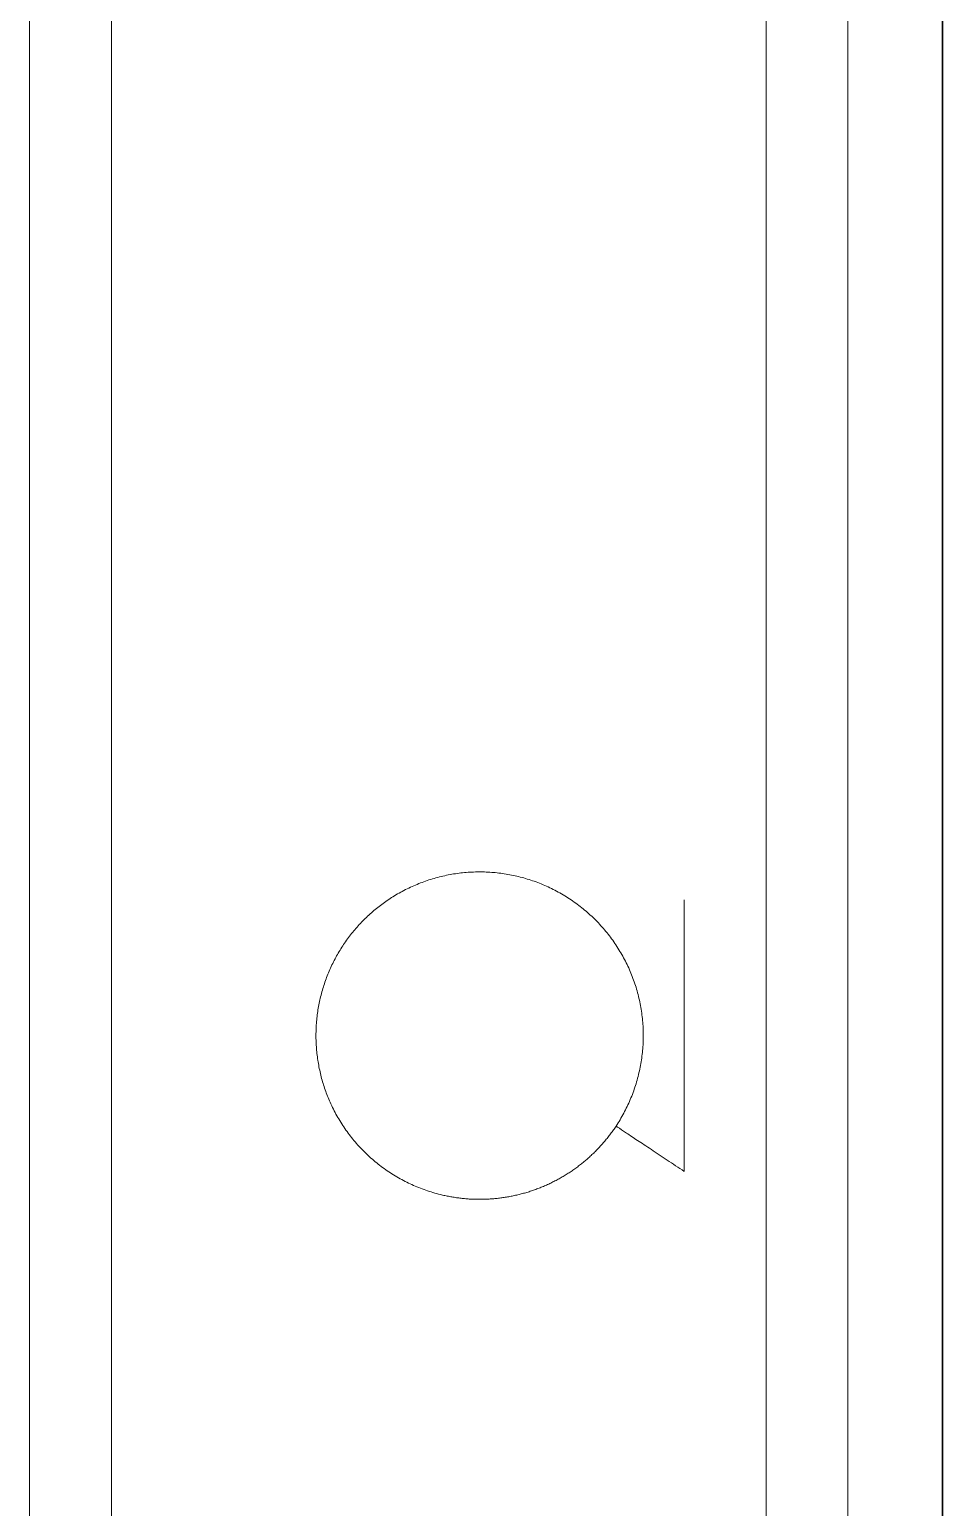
# Model space of a CAD drawing. Header units: millimetres. Extents: x 340455 to 340556, y 7380652 to 7380707.
# Drawn here: x 340485.5408 to 340485.5966, y 7380687.6897 to 7380687.78 of the extents above; entities that cross this region are included whole.
import ezdxf

# ---------------------------------------------------------------- set-up
doc = ezdxf.new("R2010")
doc.units = ezdxf.units.MM
doc.layers.add('Cortado', color=7, linetype='Continuous', lineweight=35)
doc.layers.add('Visto', color=144, linetype='Continuous', lineweight=5)

# ---------------------------------------------------------------- blocks, each defined once
blk = doc.blocks.new('SHAPE2DVIEW008')
at = {"color": 0}
for p, q in [((6437.675, -7585.031), (5980.676, -7585.031)), ((5980.676, -7590.031), (6437.675, -7590.031)), ((6453.05, -7630.031), (5965.301, -7630.031)), ((5965.301, -7635.031), (6453.05, -7635.031)), ((5965.301, -7635.031), (6453.05, -7635.031))]:
    blk.add_line(p, q, dxfattribs=at)
for points in [[(6304.13, -7620.865), (6304.226, -7620.928), (6304.323, -7620.989), (6304.421, -7621.05), (6304.519, -7621.11), (6304.618, -7621.168), (6304.718, -7621.226), (6304.818, -7621.282), (6304.919, -7621.337), (6305.02, -7621.391), (6305.123, -7621.444), (6305.225, -7621.495), (6305.329, -7621.545), (6305.433, -7621.595), (6305.537, -7621.643), (6305.642, -7621.689), (6305.748, -7621.735), (6305.854, -7621.779), (6305.96, -7621.822), (6306.067, -7621.864), (6306.175, -7621.905), (6306.283, -7621.944), (6306.391, -7621.983), (6306.5, -7622.02), (6306.609, -7622.055), (6306.719, -7622.09), (6306.829, -7622.123), (6306.94, -7622.155), (6307.05, -7622.185), (6307.162, -7622.215), (6307.273, -7622.243), (6307.385, -7622.269), (6307.497, -7622.295), (6307.609, -7622.319), (6307.722, -7622.342), (6307.835, -7622.364), (6307.948, -7622.384), (6308.061, -7622.403), (6308.175, -7622.421), (6308.288, -7622.437), (6308.402, -7622.452), (6308.517, -7622.466), (6308.631, -7622.478), (6308.745, -7622.49), (6308.86, -7622.499), (6308.974, -7622.508), (6309.089, -7622.515), (6309.204, -7622.521), (6309.319, -7622.525), (6309.434, -7622.529), (6309.548, -7622.531), (6309.663, -7622.531), (6309.778, -7622.531), (6309.893, -7622.528), (6310.008, -7622.525), (6310.123, -7622.52), (6310.238, -7622.514), (6310.353, -7622.507), (6310.467, -7622.498), (6310.582, -7622.488), (6310.696, -7622.477), (6310.81, -7622.465), (6310.925, -7622.451), (6311.038, -7622.436), (6311.152, -7622.419), (6311.266, -7622.401), (6311.379, -7622.382), (6311.492, -7622.362), (6311.605, -7622.34), (6311.718, -7622.317), (6311.83, -7622.293), (6311.942, -7622.267), (6312.054, -7622.24), (6312.165, -7622.212), (6312.277, -7622.182), (6312.387, -7622.152), (6312.498, -7622.12), (6312.608, -7622.086), (6312.717, -7622.052), (6312.827, -7622.016), (6312.935, -7621.979), (6313.044, -7621.941), (6313.152, -7621.901), (6313.259, -7621.86), (6313.366, -7621.818), (6313.472, -7621.775), (6313.578, -7621.731), (6313.684, -7621.685), (6313.789, -7621.638), (6313.893, -7621.59), (6313.997, -7621.541), (6314.1, -7621.49), (6314.203, -7621.439), (6314.305, -7621.386), (6314.407, -7621.332), (6314.508, -7621.277), (6314.608, -7621.22), (6314.707, -7621.163), (6314.806, -7621.104), (6314.905, -7621.044), (6315.002, -7620.984), (6315.099, -7620.922), (6315.195, -7620.859), (6315.29, -7620.794), (6315.385, -7620.729), (6315.479, -7620.663), (6315.572, -7620.595), (6315.664, -7620.527), (6315.756, -7620.457), (6315.846, -7620.387), (6315.936, -7620.315), (6316.025, -7620.242), (6316.113, -7620.169), (6316.201, -7620.094), (6316.287, -7620.018), (6316.373, -7619.941), (6316.458, -7619.864), (6316.541, -7619.785), (6316.624, -7619.706), (6316.706, -7619.625), (6316.787, -7619.544), (6316.868, -7619.461), (6316.947, -7619.378), (6317.025, -7619.294), (6317.102, -7619.208), (6317.178, -7619.122), (6317.254, -7619.036), (6317.328, -7618.948), (6317.401, -7618.859), (6317.473, -7618.77), (6317.545, -7618.68), (6317.615, -7618.589), (6317.684, -7618.497), (6317.752, -7618.404), (6317.819, -7618.311), (6317.885, -7618.216), (6317.95, -7618.122), (6318.013, -7618.026), (6318.076, -7617.929), (6318.137, -7617.832), (6318.198, -7617.734), (6318.257, -7617.636), (6318.315, -7617.537), (6318.372, -7617.437), (6318.428, -7617.336), (6318.483, -7617.235), (6318.536, -7617.134), (6318.588, -7617.031), (6318.64, -7616.928), (6318.69, -7616.825), (6318.738, -7616.721), (6318.786, -7616.616), (6318.832, -7616.511), (6318.877, -7616.405), (6318.921, -7616.299), (6318.964, -7616.192), (6319.005, -7616.085), (6319.046, -7615.977), (6319.085, -7615.869), (6319.122, -7615.762), (6319.157, -7615.657), (6319.191, -7615.552), (6319.224, -7615.446), (6319.256, -7615.339), (6319.286, -7615.233), (6319.316, -7615.126), (6319.344, -7615.018), (6319.371, -7614.911), (6319.397, -7614.803), (6319.421, -7614.694), (6319.445, -7614.586), (6319.467, -7614.477), (6319.488, -7614.368), (6319.508, -7614.259), (6319.526, -7614.15), (6319.544, -7614.04), (6319.56, -7613.93), (6319.575, -7613.82), (6319.588, -7613.71), (6319.601, -7613.6), (6319.612, -7613.489), (6319.622, -7613.379), (6319.631, -7613.268), (6319.638, -7613.157), (6319.645, -7613.047), (6319.65, -7612.936), (6319.654, -7612.825), (6319.656, -7612.714), (6319.658, -7612.603), (6319.658, -7612.492), (6319.657, -7612.381), (6319.655, -7612.27), (6319.651, -7612.159), (6319.646, -7612.048), (6319.64, -7611.937), (6319.633, -7611.827), (6319.625, -7611.716), (6319.615, -7611.605), (6319.604, -7611.495), (6319.592, -7611.385), (6319.579, -7611.274), (6319.564, -7611.164), (6319.548, -7611.055), (6319.531, -7610.945), (6319.513, -7610.835), (6319.494, -7610.726), (6319.473, -7610.617), (6319.451, -7610.508), (6319.428, -7610.4), (6319.404, -7610.292), (6319.379, -7610.183), (6319.352, -7610.076), (6319.324, -7609.968), (6319.295, -7609.861), (6319.265, -7609.754), (6319.233, -7609.648), (6319.201, -7609.542), (6319.167, -7609.436), (6319.132, -7609.331), (6319.096, -7609.226), (6319.059, -7609.121), (6319.02, -7609.017), (6318.981, -7608.913), (6318.94, -7608.81), (6318.898, -7608.707), (6318.855, -7608.605), (6318.811, -7608.503), (6318.766, -7608.402), (6318.719, -7608.301), (6318.672, -7608.201), (6318.623, -7608.101), (6318.573, -7608.002), (6318.523, -7607.903), (6318.471, -7607.805), (6318.418, -7607.707), (6318.364, -7607.611), (6318.309, -7607.514), (6318.252, -7607.419), (6318.196, -7607.325), (6318.142, -7607.237), (6318.087, -7607.15), (6318.031, -7607.064), (6317.974, -7606.978), (6317.917, -7606.892), (6317.858, -7606.807), (6317.799, -7606.723), (6317.738, -7606.64), (6317.677, -7606.557), (6317.615, -7606.474), (6317.552, -7606.393), (6317.489, -7606.312), (6317.424, -7606.231), (6317.359, -7606.152), (6317.293, -7606.073), (6317.226, -7605.994), (6317.158, -7605.917), (6317.089, -7605.84), (6317.02, -7605.763), (6316.95, -7605.688), (6316.879, -7605.613), (6316.807, -7605.539), (6316.735, -7605.466), (6316.662, -7605.393), (6316.588, -7605.321), (6316.513, -7605.25), (6316.438, -7605.18), (6316.361, -7605.111), (6316.285, -7605.042), (6316.207, -7604.974), (6316.129, -7604.907), (6316.05, -7604.841), (6315.97, -7604.775), (6315.89, -7604.711), (6315.809, -7604.647), (6315.728, -7604.584), (6315.645, -7604.522), (6315.563, -7604.46), (6315.479, -7604.4), (6315.395, -7604.34), (6315.31, -7604.282), (6315.225, -7604.224), (6315.139, -7604.167), (6315.053, -7604.111), (6314.965, -7604.056), (6314.878, -7604.002), (6314.79, -7603.948), (6314.701, -7603.896), (6314.612, -7603.844), (6314.522, -7603.794), (6314.432, -7603.744), (6314.341, -7603.695), (6314.25, -7603.648), (6314.158, -7603.601), (6314.065, -7603.555), (6313.973, -7603.51), (6313.88, -7603.466), (6313.786, -7603.423), (6313.692, -7603.381), (6313.597, -7603.34), (6313.502, -7603.3), (6313.407, -7603.261), (6313.311, -7603.222), (6313.215, -7603.185), (6313.119, -7603.149), (6313.022, -7603.114), (6312.924, -7603.08), (6312.827, -7603.047), (6312.729, -7603.014), (6312.631, -7602.983), (6312.532, -7602.953), (6312.433, -7602.924), (6312.334, -7602.896), (6312.235, -7602.869), (6312.135, -7602.843), (6312.035, -7602.818), (6311.935, -7602.794), (6311.834, -7602.771), (6311.734, -7602.749), (6311.633, -7602.728), (6311.532, -7602.708), (6311.43, -7602.689), (6311.329, -7602.672), (6311.227, -7602.655), (6311.125, -7602.639), (6311.023, -7602.625), (6310.921, -7602.611), (6310.819, -7602.599), (6310.717, -7602.587), (6310.614, -7602.577), (6310.511, -7602.568), (6310.409, -7602.559), (6310.306, -7602.552), (6310.203, -7602.546), (6310.1, -7602.541), (6309.997, -7602.537), (6309.894, -7602.534), (6309.791, -7602.532), (6309.688, -7602.531), (6309.585, -7602.532), (6309.482, -7602.533), (6309.379, -7602.535), (6309.276, -7602.539), (6309.173, -7602.543), (6309.07, -7602.549), (6308.967, -7602.555), (6308.865, -7602.563), (6308.762, -7602.571), (6308.659, -7602.581), (6308.557, -7602.592), (6308.455, -7602.604), (6308.352, -7602.617), (6308.25, -7602.631), (6308.148, -7602.646), (6308.047, -7602.662), (6307.945, -7602.679), (6307.844, -7602.697), (6307.742, -7602.716), (6307.641, -7602.737), (6307.541, -7602.758), (6307.44, -7602.78), (6307.34, -7602.804), (6307.24, -7602.828), (6307.14, -7602.854), (6307.04, -7602.88), (6306.941, -7602.908), (6306.842, -7602.936), (6306.743, -7602.966), (6306.645, -7602.996), (6306.547, -7603.028), (6306.449, -7603.06), (6306.351, -7603.094), (6306.254, -7603.128), (6306.158, -7603.164), (6306.061, -7603.201), (6305.965, -7603.238), (6305.87, -7603.277), (6305.775, -7603.316), (6305.68, -7603.357), (6305.586, -7603.398), (6305.481, -7603.445), (6305.377, -7603.494), (6305.273, -7603.544), (6305.17, -7603.595), (6305.068, -7603.647), (6304.966, -7603.7), (6304.865, -7603.755), (6304.764, -7603.81), (6304.664, -7603.867), (6304.565, -7603.925), (6304.467, -7603.984), (6304.369, -7604.045), (6304.271, -7604.106), (6304.175, -7604.169), (6304.079, -7604.232), (6303.984, -7604.297), (6303.89, -7604.363), (6303.796, -7604.429), (6303.704, -7604.497), (6303.612, -7604.566), (6303.52, -7604.636), (6303.43, -7604.707), (6303.341, -7604.78), (6303.252, -7604.853), (6303.164, -7604.927), (6303.077, -7605.002), (6302.991, -7605.078), (6302.906, -7605.155), (6302.821, -7605.233), (6302.738, -7605.312), (6302.655, -7605.392), (6302.574, -7605.473), (6302.493, -7605.555), (6302.413, -7605.638), (6302.335, -7605.722), (6302.257, -7605.806), (6302.18, -7605.892), (6302.104, -7605.978), (6302.03, -7606.066), (6301.956, -7606.154), (6301.883, -7606.243), (6301.811, -7606.332), (6301.74, -7606.423), (6301.671, -7606.514), (6301.602, -7606.607), (6301.535, -7606.7), (6301.468, -7606.793), (6301.403, -7606.888), (6301.338, -7606.983), (6301.275, -7607.079), (6301.213, -7607.176), (6301.152, -7607.273), (6301.092, -7607.371), (6301.033, -7607.47), (6300.976, -7607.57), (6300.919, -7607.67), (6300.864, -7607.771), (6300.81, -7607.872), (6300.757, -7607.974), (6300.705, -7608.077), (6300.655, -7608.18), (6300.605, -7608.284), (6300.557, -7608.388), (6300.51, -7608.493), (6300.464, -7608.598), (6300.419, -7608.704), (6300.376, -7608.811), (6300.334, -7608.918), (6300.293, -7609.025), (6300.253, -7609.133), (6300.215, -7609.241), (6300.178, -7609.35), (6300.142, -7609.459), (6300.107, -7609.569), (6300.074, -7609.679), (6300.041, -7609.789), (6300.01, -7609.9), (6299.981, -7610.011), (6299.953, -7610.122), (6299.933, -7610.203), (6299.916, -7610.273), (6299.901, -7610.342), (6299.885, -7610.412), (6299.87, -7610.482), (6299.856, -7610.552), (6299.842, -7610.622), (6299.829, -7610.692), (6299.816, -7610.762), (6299.804, -7610.832), (6299.792, -7610.902), (6299.78, -7610.973), (6299.769, -7611.043), (6299.759, -7611.114), (6299.749, -7611.185), (6299.74, -7611.255), (6299.731, -7611.326), (6299.723, -7611.397), (6299.715, -7611.468), (6299.707, -7611.539), (6299.701, -7611.61), (6299.694, -7611.681), (6299.688, -7611.752), (6299.683, -7611.823), (6299.678, -7611.894), (6299.674, -7611.966), (6299.67, -7612.037), (6299.667, -7612.108), (6299.664, -7612.18), (6299.662, -7612.251), (6299.66, -7612.322), (6299.659, -7612.393), (6299.658, -7612.465), (6299.658, -7612.536), (6299.658, -7612.608), (6299.659, -7612.679), (6299.66, -7612.75), (6299.662, -7612.822), (6299.665, -7612.893), (6299.667, -7612.964), (6299.671, -7613.035), (6299.675, -7613.107), (6299.679, -7613.178), (6299.684, -7613.249), (6299.689, -7613.32), (6299.695, -7613.391), (6299.702, -7613.462), (6299.708, -7613.533), (6299.716, -7613.604), (6299.724, -7613.675), (6299.732, -7613.746), (6299.741, -7613.817), (6299.75, -7613.888), (6299.76, -7613.958), (6299.771, -7614.029), (6299.782, -7614.099), (6299.793, -7614.17), (6299.805, -7614.24), (6299.818, -7614.31), (6299.831, -7614.38), (6299.844, -7614.451), (6299.858, -7614.521), (6299.872, -7614.59), (6299.887, -7614.66), (6299.903, -7614.73), (6299.919, -7614.799), (6299.935, -7614.869), (6299.952, -7614.938), (6299.969, -7615.007), (6299.987, -7615.076), (6300.006, -7615.145), (6300.025, -7615.214), (6300.044, -7615.283), (6300.064, -7615.351), (6300.084, -7615.42), (6300.105, -7615.488), (6300.126, -7615.556), (6300.148, -7615.624), (6300.171, -7615.692), (6300.193, -7615.759), (6300.217, -7615.827), (6300.24, -7615.894), (6300.265, -7615.961), (6300.289, -7616.028), (6300.315, -7616.095), (6300.34, -7616.161), (6300.366, -7616.228), (6300.393, -7616.294), (6300.42, -7616.36), (6300.448, -7616.426), (6300.476, -7616.491), (6300.504, -7616.557), (6300.533, -7616.622), (6300.562, -7616.687), (6300.592, -7616.752), (6300.623, -7616.816), (6300.654, -7616.881), (6300.685, -7616.945), (6300.717, -7617.009), (6300.749, -7617.072), (6300.781, -7617.136), (6300.814, -7617.199), (6300.848, -7617.262), (6300.882, -7617.325), (6300.916, -7617.387), (6300.951, -7617.45), (6300.987, -7617.512), (6301.022, -7617.573), (6301.058, -7617.635), (6301.095, -7617.696), (6301.132, -7617.757), (6301.17, -7617.818), (6301.208, -7617.878), (6301.246, -7617.938), (6301.285, -7617.998), (6301.324, -7618.058), (6301.364, -7618.117), (6301.404, -7618.176), (6301.444, -7618.235), (6301.485, -7618.293), (6301.526, -7618.352), (6301.568, -7618.409), (6301.61, -7618.467), (6301.653, -7618.524), (6301.696, -7618.581), (6301.739, -7618.638), (6301.783, -7618.694), (6301.827, -7618.75), (6301.872, -7618.806), (6301.917, -7618.861), (6301.962, -7618.916), (6302.008, -7618.971), (6302.054, -7619.026), (6302.1, -7619.08), (6302.147, -7619.133), (6302.195, -7619.187), (6302.242, -7619.24), (6302.29, -7619.293), (6302.339, -7619.345), (6302.388, -7619.397), (6302.437, -7619.449), (6302.486, -7619.5), (6302.536, -7619.551), (6302.587, -7619.602), (6302.637, -7619.652), (6302.688, -7619.702), (6302.739, -7619.752), (6302.791, -7619.801), (6302.843, -7619.85), (6302.896, -7619.898), (6302.948, -7619.946), (6303.001, -7619.994), (6303.055, -7620.041), (6303.109, -7620.088), (6303.163, -7620.135), (6303.217, -7620.181), (6303.272, -7620.226), (6303.327, -7620.272), (6303.382, -7620.317), (6303.438, -7620.361), (6303.494, -7620.406), (6303.55, -7620.449), (6303.607, -7620.493), (6303.664, -7620.536), (6303.721, -7620.578), (6303.779, -7620.62), (6303.837, -7620.662), (6303.895, -7620.703), (6303.953, -7620.744), (6304.012, -7620.785), (6304.071, -7620.825), (6304.13, -7620.865)], [(6301.367, -7625.031), (6301.453, -7624.9), (6301.54, -7624.77), (6301.627, -7624.639), (6301.713, -7624.509), (6301.799, -7624.379), (6301.884, -7624.25), (6301.969, -7624.122), (6302.054, -7623.995), (6302.138, -7623.869), (6302.221, -7623.744), (6302.303, -7623.62), (6302.384, -7623.497), (6302.464, -7623.376), (6302.543, -7623.257), (6302.621, -7623.14), (6302.698, -7623.024), (6302.773, -7622.91), (6302.847, -7622.799), (6302.92, -7622.689), (6302.991, -7622.582), (6303.061, -7622.477), (6303.128, -7622.375), (6303.194, -7622.276), (6303.259, -7622.179), (6303.321, -7622.085), (6303.381, -7621.994), (6303.44, -7621.906), (6303.496, -7621.821), (6303.55, -7621.739), (6303.603, -7621.66), (6303.652, -7621.585), (6303.7, -7621.513), (6303.745, -7621.445), (6303.789, -7621.38), (6303.829, -7621.319), (6303.867, -7621.261), (6303.903, -7621.207), (6303.936, -7621.157), (6303.967, -7621.111), (6303.995, -7621.069), (6304.021, -7621.03), (6304.044, -7620.995), (6304.064, -7620.965), (6304.081, -7620.938), (6304.096, -7620.916), (6304.109, -7620.897), (6304.118, -7620.883), (6304.125, -7620.873), (6304.129, -7620.867), (6304.13, -7620.865)], [(6304.13, -7620.865), (6304.129, -7620.867), (6304.125, -7620.873), (6304.118, -7620.883), (6304.109, -7620.897), (6304.096, -7620.916), (6304.081, -7620.938), (6304.064, -7620.965), (6304.044, -7620.995), (6304.021, -7621.03), (6303.995, -7621.069), (6303.967, -7621.111), (6303.936, -7621.157), (6303.903, -7621.207), (6303.867, -7621.261), (6303.829, -7621.319), (6303.789, -7621.38), (6303.745, -7621.445), (6303.7, -7621.513), (6303.652, -7621.585), (6303.603, -7621.66), (6303.55, -7621.739), (6303.496, -7621.821), (6303.44, -7621.906), (6303.381, -7621.994), (6303.321, -7622.085), (6303.259, -7622.179), (6303.194, -7622.276), (6303.128, -7622.375), (6303.061, -7622.477), (6302.991, -7622.582), (6302.92, -7622.689), (6302.847, -7622.799), (6302.773, -7622.91), (6302.698, -7623.024), (6302.621, -7623.14), (6302.543, -7623.257), (6302.464, -7623.376), (6302.384, -7623.497), (6302.303, -7623.62), (6302.221, -7623.744), (6302.138, -7623.869), (6302.054, -7623.995), (6301.969, -7624.122), (6301.884, -7624.25), (6301.799, -7624.379), (6301.713, -7624.509), (6301.627, -7624.639), (6301.54, -7624.77), (6301.453, -7624.9), (6301.367, -7625.031)], [(6301.367, -7625.031), (6301.461, -7625.031), (6301.557, -7625.031), (6301.655, -7625.031), (6301.753, -7625.031), (6301.852, -7625.031), (6301.952, -7625.031), (6302.053, -7625.031), (6302.155, -7625.031), (6302.257, -7625.031), (6302.359, -7625.031), (6302.462, -7625.031), (6302.565, -7625.031), (6302.668, -7625.031), (6302.772, -7625.031), (6302.875, -7625.031), (6302.978, -7625.031), (6303.08, -7625.031), (6303.183, -7625.031), (6303.284, -7625.031), (6303.385, -7625.031), (6303.486, -7625.031), (6303.585, -7625.031), (6303.684, -7625.031), (6303.781, -7625.031), (6303.878, -7625.031), (6303.973, -7625.031), (6304.067, -7625.031), (6304.161, -7625.031), (6304.256, -7625.031), (6304.351, -7625.031), (6304.447, -7625.031), (6304.543, -7625.031), (6304.64, -7625.031), (6304.737, -7625.031), (6304.835, -7625.031), (6304.934, -7625.031), (6305.032, -7625.031), (6305.131, -7625.031), (6305.231, -7625.031), (6305.331, -7625.031), (6305.431, -7625.031), (6305.532, -7625.031), (6305.633, -7625.031), (6305.734, -7625.031), (6305.835, -7625.031), (6305.937, -7625.031), (6306.039, -7625.031), (6306.141, -7625.031), (6306.243, -7625.031), (6306.346, -7625.031), (6306.448, -7625.031), (6306.551, -7625.031), (6306.653, -7625.031), (6306.756, -7625.031), (6306.859, -7625.031), (6306.962, -7625.031), (6307.064, -7625.031), (6307.167, -7625.031), (6307.27, -7625.031), (6307.372, -7625.031), (6307.475, -7625.031), (6307.577, -7625.031), (6307.68, -7625.031), (6307.782, -7625.031), (6307.884, -7625.031), (6307.985, -7625.031), (6308.087, -7625.031), (6308.188, -7625.031), (6308.289, -7625.031), (6308.389, -7625.031), (6308.49, -7625.031), (6308.589, -7625.031), (6308.689, -7625.031), (6308.788, -7625.031), (6308.887, -7625.031), (6308.985, -7625.031), (6309.083, -7625.031), (6309.18, -7625.031), (6309.277, -7625.031), (6309.373, -7625.031), (6309.469, -7625.031), (6309.564, -7625.031), (6309.658, -7625.031), (6309.753, -7625.031), (6309.848, -7625.031), (6309.943, -7625.031), (6310.039, -7625.031), (6310.136, -7625.031), (6310.233, -7625.031), (6310.331, -7625.031), (6310.429, -7625.031), (6310.528, -7625.031), (6310.627, -7625.031), (6310.727, -7625.031), (6310.827, -7625.031), (6310.927, -7625.031), (6311.027, -7625.031), (6311.128, -7625.031), (6311.23, -7625.031), (6311.331, -7625.031), (6311.433, -7625.031), (6311.535, -7625.031), (6311.637, -7625.031), (6311.739, -7625.031), (6311.841, -7625.031), (6311.944, -7625.031), (6312.046, -7625.031), (6312.149, -7625.031), (6312.252, -7625.031), (6312.355, -7625.031), (6312.457, -7625.031), (6312.56, -7625.031), (6312.663, -7625.031), (6312.766, -7625.031), (6312.868, -7625.031), (6312.971, -7625.031), (6313.073, -7625.031), (6313.175, -7625.031), (6313.277, -7625.031), (6313.379, -7625.031), (6313.481, -7625.031), (6313.582, -7625.031), (6313.683, -7625.031), (6313.784, -7625.031), (6313.885, -7625.031), (6313.985, -7625.031), (6314.085, -7625.031), (6314.185, -7625.031), (6314.284, -7625.031), (6314.383, -7625.031), (6314.481, -7625.031), (6314.579, -7625.031), (6314.676, -7625.031), (6314.773, -7625.031), (6314.87, -7625.031), (6314.965, -7625.031), (6315.061, -7625.031), (6315.155, -7625.031), (6315.249, -7625.031), (6315.343, -7625.031), (6315.438, -7625.031), (6315.535, -7625.031), (6315.632, -7625.031), (6315.731, -7625.031), (6315.831, -7625.031), (6315.931, -7625.031), (6316.032, -7625.031), (6316.134, -7625.031), (6316.236, -7625.031), (6316.338, -7625.031), (6316.441, -7625.031), (6316.544, -7625.031), (6316.648, -7625.031), (6316.751, -7625.031), (6316.854, -7625.031), (6316.957, -7625.031), (6317.059, -7625.031), (6317.161, -7625.031), (6317.263, -7625.031), (6317.364, -7625.031), (6317.464, -7625.031), (6317.563, -7625.031), (6317.662, -7625.031), (6317.759, -7625.031), (6317.855, -7625.031), (6317.95, -7625.031)], [(6299.176, -7635.031), (6299.176, -7635.031)], [(6371.214, -7635.031), (6371.087, -7635.031), (6370.96, -7635.031), (6370.833, -7635.031), (6370.705, -7635.031), (6370.578, -7635.031), (6370.451, -7635.031), (6370.323, -7635.031), (6370.195, -7635.031), (6370.068, -7635.031), (6369.94, -7635.031), (6369.812, -7635.031), (6369.684, -7635.031), (6369.556, -7635.031), (6369.428, -7635.031), (6369.3, -7635.031), (6369.172, -7635.031), (6369.044, -7635.031), (6368.916, -7635.031), (6368.787, -7635.031), (6368.659, -7635.031), (6368.53, -7635.031), (6368.402, -7635.031), (6368.273, -7635.031), (6368.144, -7635.031), (6368.015, -7635.031), (6367.887, -7635.031), (6367.758, -7635.031), (6367.629, -7635.031), (6367.5, -7635.031), (6367.37, -7635.031), (6367.241, -7635.031), (6367.112, -7635.031), (6366.983, -7635.031), (6366.853, -7635.031), (6366.724, -7635.031), (6366.594, -7635.031), (6366.464, -7635.031), (6366.335, -7635.031), (6366.205, -7635.031), (6366.075, -7635.031), (6365.945, -7635.031), (6365.815, -7635.031), (6365.685, -7635.031), (6365.555, -7635.031), (6365.425, -7635.031), (6365.294, -7635.031), (6365.164, -7635.031), (6365.034, -7635.031), (6364.903, -7635.031), (6364.773, -7635.031), (6364.642, -7635.031), (6364.511, -7635.031), (6364.381, -7635.031), (6364.25, -7635.031), (6364.119, -7635.031), (6363.988, -7635.031), (6363.857, -7635.031), (6363.726, -7635.031), (6363.595, -7635.031), (6363.463, -7635.031), (6363.332, -7635.031), (6363.201, -7635.031), (6363.069, -7635.031), (6362.938, -7635.031), (6362.806, -7635.031), (6362.675, -7635.031), (6362.543, -7635.031), (6362.411, -7635.031), (6362.279, -7635.031), (6362.147, -7635.031), (6362.015, -7635.031), (6361.883, -7635.031), (6361.751, -7635.031), (6361.619, -7635.031), (6361.487, -7635.031), (6361.354, -7635.031), (6361.222, -7635.031), (6361.09, -7635.031), (6360.957, -7635.031), (6360.825, -7635.031), (6360.692, -7635.031), (6360.559, -7635.031), (6360.426, -7635.031), (6360.293, -7635.031), (6360.161, -7635.031), (6360.028, -7635.031), (6359.895, -7635.031), (6359.761, -7635.031), (6359.628, -7635.031), (6359.495, -7635.031), (6359.362, -7635.031), (6359.228, -7635.031), (6359.095, -7635.031), (6358.961, -7635.031), (6358.828, -7635.031), (6358.694, -7635.031), (6358.56, -7635.031), (6358.426, -7635.031), (6358.293, -7635.031), (6358.159, -7635.031), (6358.025, -7635.031), (6357.891, -7635.031), (6357.757, -7635.031), (6357.622, -7635.031), (6357.488, -7635.031), (6357.354, -7635.031), (6357.219, -7635.031), (6357.085, -7635.031), (6356.95, -7635.031), (6356.816, -7635.031), (6356.681, -7635.031), (6356.547, -7635.031), (6356.412, -7635.031), (6356.277, -7635.031), (6356.142, -7635.031), (6356.007, -7635.031), (6355.872, -7635.031), (6355.737, -7635.031), (6355.602, -7635.031), (6355.467, -7635.031), (6355.331, -7635.031), (6355.196, -7635.031), (6355.06, -7635.031), (6354.925, -7635.031), (6354.789, -7635.031), (6354.654, -7635.031), (6354.518, -7635.031), (6354.382, -7635.031), (6354.247, -7635.031), (6354.111, -7635.031), (6353.975, -7635.031), (6353.839, -7635.031), (6353.703, -7635.031), (6353.567, -7635.031), (6353.43, -7635.031), (6353.294, -7635.031), (6353.158, -7635.031), (6353.022, -7635.031), (6352.885, -7635.031), (6352.749, -7635.031), (6352.612, -7635.031), (6352.475, -7635.031), (6352.339, -7635.031), (6352.202, -7635.031), (6352.065, -7635.031), (6351.928, -7635.031), (6351.791, -7635.031), (6351.654, -7635.031), (6351.517, -7635.031), (6351.38, -7635.031), (6351.243, -7635.031), (6351.106, -7635.031), (6350.968, -7635.031), (6350.831, -7635.031), (6350.693, -7635.031), (6350.556, -7635.031), (6350.418, -7635.031), (6350.281, -7635.031), (6350.143, -7635.031), (6350.005, -7635.031), (6349.867, -7635.031), (6349.729, -7635.031), (6349.592, -7635.031), (6349.454, -7635.031), (6349.315, -7635.031), (6349.177, -7635.031), (6349.039, -7635.031), (6348.901, -7635.031), (6348.763, -7635.031), (6348.624, -7635.031), (6348.486, -7635.031), (6348.347, -7635.031), (6348.209, -7635.031), (6348.07, -7635.031), (6347.931, -7635.031), (6347.793, -7635.031), (6347.654, -7635.031), (6347.515, -7635.031), (6347.376, -7635.031), (6347.237, -7635.031), (6347.098, -7635.031), (6346.959, -7635.031), (6346.82, -7635.031), (6346.68, -7635.031), (6346.541, -7635.031), (6346.402, -7635.031), (6346.262, -7635.031), (6346.123, -7635.031), (6345.983, -7635.031), (6345.844, -7635.031), (6345.704, -7635.031), (6345.564, -7635.031), (6345.425, -7635.031), (6345.285, -7635.031), (6345.145, -7635.031), (6345.005, -7635.031), (6344.865, -7635.031), (6344.725, -7635.031), (6344.585, -7635.031), (6344.445, -7635.031), (6344.304, -7635.031), (6344.164, -7635.031), (6344.024, -7635.031), (6343.883, -7635.031), (6343.743, -7635.031), (6343.602, -7635.031), (6343.462, -7635.031), (6343.321, -7635.031), (6343.18, -7635.031), (6343.039, -7635.031), (6342.898, -7635.031), (6342.758, -7635.031), (6342.617, -7635.031), (6342.476, -7635.031), (6342.335, -7635.031), (6342.193, -7635.031), (6342.052, -7635.031), (6341.911, -7635.031), (6341.77, -7635.031), (6341.628, -7635.031), (6341.487, -7635.031), (6341.345, -7635.031), (6341.204, -7635.031), (6341.062, -7635.031), (6340.921, -7635.031), (6340.779, -7635.031), (6340.637, -7635.031), (6340.495, -7635.031), (6340.353, -7635.031), (6340.211, -7635.031), (6340.069, -7635.031), (6339.927, -7635.031), (6339.785, -7635.031), (6339.643, -7635.031), (6339.501, -7635.031), (6339.358, -7635.031), (6339.216, -7635.031), (6339.074, -7635.031), (6338.931, -7635.031), (6338.789, -7635.031), (6338.646, -7635.031), (6338.503, -7635.031), (6338.361, -7635.031), (6338.218, -7635.031), (6338.075, -7635.031), (6337.932, -7635.031), (6337.789, -7635.031), (6337.646, -7635.031), (6337.503, -7635.031), (6337.36, -7635.031), (6337.217, -7635.031), (6337.074, -7635.031), (6336.931, -7635.031), (6336.787, -7635.031), (6336.644, -7635.031), (6336.501, -7635.031), (6336.357, -7635.031), (6336.214, -7635.031), (6336.07, -7635.031), (6335.926, -7635.031), (6335.783, -7635.031), (6335.639, -7635.031), (6335.495, -7635.031), (6335.351, -7635.031), (6335.207, -7635.031), (6335.063, -7635.031), (6334.919, -7635.031), (6334.775, -7635.031), (6334.631, -7635.031), (6334.487, -7635.031), (6334.343, -7635.031), (6334.198, -7635.031), (6334.054, -7635.031), (6333.91, -7635.031), (6333.765, -7635.031), (6333.621, -7635.031), (6333.476, -7635.031), (6333.331, -7635.031), (6333.187, -7635.031), (6333.042, -7635.031), (6332.897, -7635.031), (6332.752, -7635.031), (6332.607, -7635.031), (6332.462, -7635.031), (6332.317, -7635.031), (6332.172, -7635.031), (6332.027, -7635.031), (6331.882, -7635.031), (6331.737, -7635.031), (6331.591, -7635.031), (6331.446, -7635.031), (6331.301, -7635.031), (6331.155, -7635.031), (6331.01, -7635.031), (6330.864, -7635.031), (6330.719, -7635.031), (6330.573, -7635.031), (6330.427, -7635.031), (6330.282, -7635.031), (6330.136, -7635.031), (6329.99, -7635.031), (6329.844, -7635.031), (6329.698, -7635.031), (6329.552, -7635.031), (6329.406, -7635.031), (6329.26, -7635.031), (6329.114, -7635.031), (6328.967, -7635.031), (6328.821, -7635.031), (6328.675, -7635.031), (6328.528, -7635.031), (6328.382, -7635.031), (6328.235, -7635.031), (6328.089, -7635.031), (6327.942, -7635.031), (6327.796, -7635.031), (6327.649, -7635.031), (6327.502, -7635.031), (6327.355, -7635.031), (6327.208, -7635.031), (6327.062, -7635.031), (6326.915, -7635.031), (6326.768, -7635.031), (6326.62, -7635.031), (6326.473, -7635.031), (6326.326, -7635.031), (6326.179, -7635.031), (6326.032, -7635.031), (6325.884, -7635.031), (6325.737, -7635.031), (6325.59, -7635.031), (6325.442, -7635.031), (6325.295, -7635.031), (6325.147, -7635.031), (6324.999, -7635.031), (6324.852, -7635.031), (6324.704, -7635.031), (6324.556, -7635.031), (6324.408, -7635.031), (6324.261, -7635.031), (6324.113, -7635.031), (6323.965, -7635.031), (6323.817, -7635.031), (6323.669, -7635.031), (6323.52, -7635.031), (6323.372, -7635.031), (6323.224, -7635.031), (6323.076, -7635.031), (6322.927, -7635.031), (6322.779, -7635.031), (6322.631, -7635.031), (6322.482, -7635.031), (6322.334, -7635.031), (6322.185, -7635.031), (6322.036, -7635.031), (6321.888, -7635.031), (6321.739, -7635.031), (6321.59, -7635.031), (6321.442, -7635.031), (6321.293, -7635.031), (6321.144, -7635.031), (6320.995, -7635.031), (6320.846, -7635.031), (6320.697, -7635.031), (6320.548, -7635.031), (6320.398, -7635.031), (6320.249, -7635.031), (6320.1, -7635.031), (6319.951, -7635.031), (6319.801, -7635.031), (6319.652, -7635.031), (6319.503, -7635.031), (6319.353, -7635.031), (6319.204, -7635.031), (6319.054, -7635.031), (6318.904, -7635.031), (6318.755, -7635.031), (6318.605, -7635.031), (6318.455, -7635.031), (6318.305, -7635.031), (6318.155, -7635.031), (6318.006, -7635.031), (6317.856, -7635.031), (6317.706, -7635.031), (6317.556, -7635.031), (6317.405, -7635.031), (6317.255, -7635.031), (6317.105, -7635.031)], [(6319.176, -7635.031), (6319.176, -7635.031)]]:
    blk.add_lwpolyline(points, dxfattribs=at)
blk = doc.blocks.new('SHAPE2DVIEW012')
at = {"color": 0}
blk.add_line((7334.918, -7640.808), (5724.929, -7640.81), dxfattribs=at)

msp = doc.modelspace()

# ---------------------------------------------------------------- block references
at = {"layer": 'Cortado', "xscale": 0.001, "yscale": 0.001, "zscale": 0.001, "rotation": 90}
msp.add_blockref('SHAPE2DVIEW012', (340477.955814, 7380681.408847), dxfattribs=at)
at = {"layer": 'Visto', "xscale": 0.001, "yscale": 0.001, "zscale": 0.001, "rotation": 90}
msp.add_blockref('SHAPE2DVIEW008', (340477.955814, 7380681.408847), dxfattribs=at)

doc.saveas('drawing.dxf')
